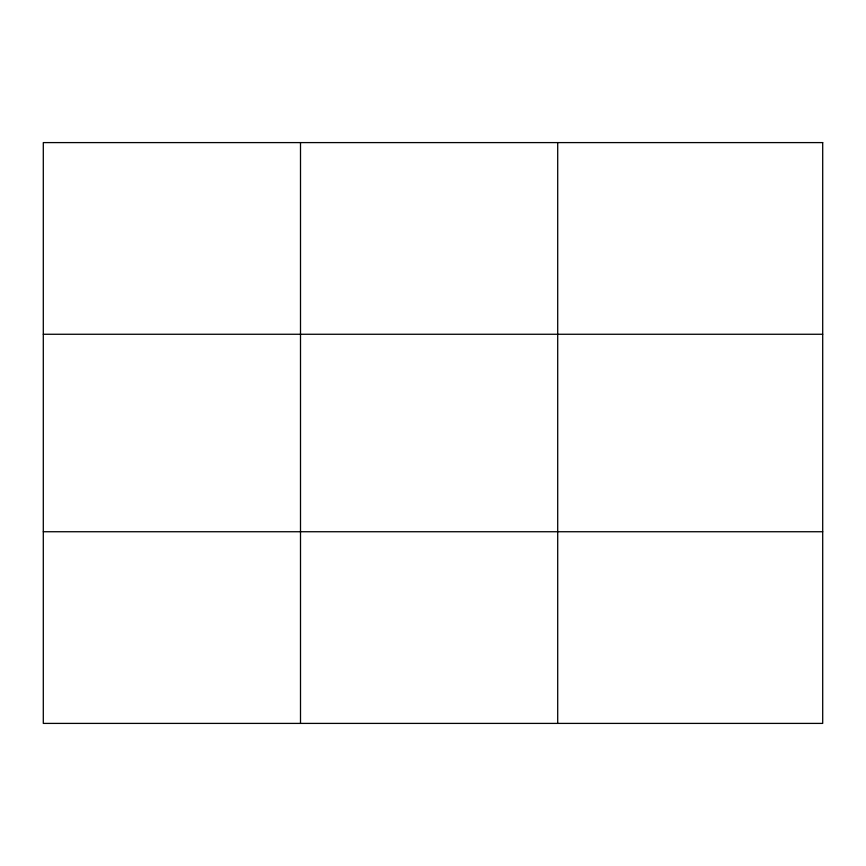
<?xml version="1.0" encoding="UTF-8"?>
<svg xmlns="http://www.w3.org/2000/svg" width="866" height="866" viewBox="0 0 866 866"><rect width="100%" height="100%" fill="white"/><g stroke="black" fill="none" stroke-linecap="round" stroke-linejoin="round"><path stroke-width="1.3" d="M300.502 723.402L300.502 142.598M557.704 723.402L557.704 142.598M43.3 334.265L822.7 334.265M43.3 531.735L822.7 531.735M822.7 142.598L822.7 723.402L43.3 723.402L43.3 142.598L822.7 142.598"/></g></svg>
